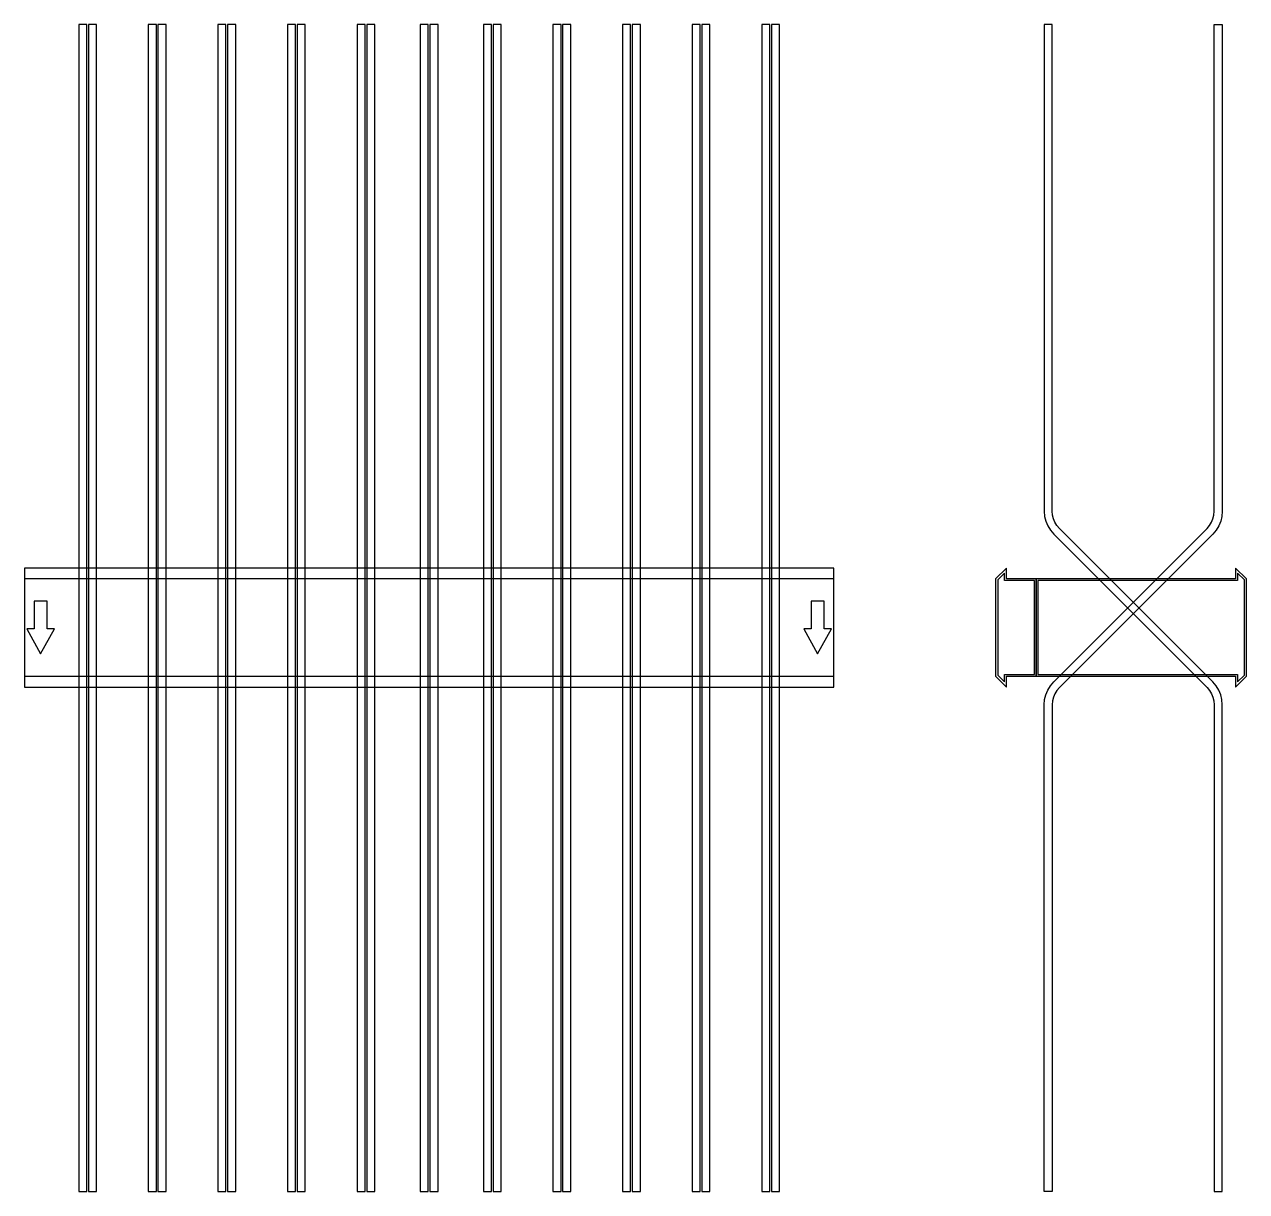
# Model space of a CAD drawing. Extents: x 0 to 1510, y -697 to 745.
import ezdxf

# ---------------------------------------------------------------- set-up
doc = ezdxf.new("R2010")
doc.units = 0
doc.layers.add('Halfen', color=7, linetype='CONTINUOUS')

msp = doc.modelspace()

# ---------------------------------------------------------------- linework, layer by layer
at = {"layer": 'Halfen', "color": 7}
for points in [[(77, -696.961), (77, 745.246), (67, 745.246), (67, -696.961)], [(89, -696.961), (89, 745.246), (79, 745.246), (79, -696.961)], [(163, -696.961), (163, 745.246), (153, 745.246), (153, -696.961)], [(175, -696.961), (175, 745.246), (165, 745.246), (165, -696.961)], [(249, -696.961), (249, 745.246), (239, 745.246), (239, -696.961)], [(261, -696.961), (261, 745.246), (251, 745.246), (251, -696.961)], [(335, -696.961), (335, 745.246), (325, 745.246), (325, -696.961)], [(347, -696.961), (347, 745.246), (337, 745.246), (337, -696.961)], [(421, -696.961), (421, 745.246), (411, 745.246), (411, -696.961)], [(433, -696.961), (433, 745.246), (423, 745.246), (423, -696.961)], [(499, -696.961), (499, 745.246), (489, 745.246), (489, -696.961)], [(511, -696.961), (511, 745.246), (501, 745.246), (501, -696.961)], [(577, -696.961), (577, 745.246), (567, 745.246), (567, -696.961)], [(589, -696.961), (589, 745.246), (579, 745.246), (579, -696.961)], [(663, -696.961), (663, 745.246), (653, 745.246), (653, -696.961)], [(675, -696.961), (675, 745.246), (665, 745.246), (665, -696.961)], [(749, -696.961), (749, 745.246), (739, 745.246), (739, -696.961)], [(761, -696.961), (761, 745.246), (751, 745.246), (751, -696.961)], [(835, -696.961), (835, 745.246), (825, 745.246), (825, -696.961)], [(847, -696.961), (847, 745.246), (837, 745.246), (837, -696.961)], [(921, -696.961), (921, 745.246), (911, 745.246), (911, -696.961)], [(933, -696.961), (933, 745.246), (923, 745.246), (923, -696.961)], [(1480, -696.961), (1480, -95.355), (1479.508, -89.098), (1478.042, -82.995), (1475.64, -77.196), (1472.361, -71.844), (1468.284, -67.071), (1278.787, 122.426), (1275.729, 126.006), (1273.27, 130.02), (1271.468, 134.369), (1270.369, 138.947), (1270, 143.64), (1270, 206.246), (1270, 745.246), (1260, 745.246), (1260, 206.246), (1260, 143.64), (1260.492, 137.382), (1261.958, 131.279), (1264.36, 125.48), (1267.639, 120.128), (1271.716, 115.355), (1461.213, -74.142), (1464.271, -77.722), (1466.73, -81.736), (1468.532, -86.085), (1469.631, -90.662), (1470, -95.355), (1470, -696.961)], [(1260, -696.961), (1260, -95.355), (1260.492, -89.098), (1261.958, -82.995), (1264.36, -77.196), (1267.639, -71.844), (1271.716, -67.071), (1461.213, 122.426), (1464.271, 126.006), (1466.73, 130.02), (1468.532, 134.369), (1469.631, 138.947), (1470, 143.64), (1470, 206.246), (1470, 745.246), (1480, 745.246), (1480, 206.246), (1480, 143.64), (1479.508, 137.382), (1478.042, 131.279), (1475.64, 125.48), (1472.361, 120.128), (1468.284, 115.355), (1278.787, -74.142), (1275.729, -77.722), (1273.27, -81.736), (1271.468, -86.085), (1270.369, -90.662), (1270, -95.355), (1270, -696.961)], [(0, -73.5), (1000, -73.5), (1000, 73.5), (0, 73.5)], [(1250, -60), (1250, 60), (1213.5, 60), (1213.5, 73.5), (1200, 60), (1200, -60), (1213.5, -73.5), (1213.5, -60)], [(1248, -58), (1248, 58), (1211, 58), (1211, 67.25), (1202.5, 58.75), (1202.5, -58.75), (1211, -67.25), (1211, -58)], [(1510, -60), (1510, 60), (1496.5, 73.5), (1496.5, 60), (1250, 60), (1250, -60), (1496.5, -60), (1496.5, -73.5)], [(1507.5, -58.75), (1507.5, 58.75), (1499, 67.25), (1499, 58), (1252, 58), (1252, -58), (1499, -58), (1499, -67.25)], [(0, -60), (1000, -60), (1000, 60), (0, 60)], [(20, -32.5), (37, -1.5), (28, -1.5), (28, 32.5), (12, 32.5), (12, -1.5), (3, -1.5)], [(980, -32.5), (997, -1.5), (988, -1.5), (988, 32.5), (972, 32.5), (972, -1.5), (963, -1.5)]]:
    msp.add_lwpolyline(points, close=True, dxfattribs=at)

doc.saveas('drawing.dxf')
